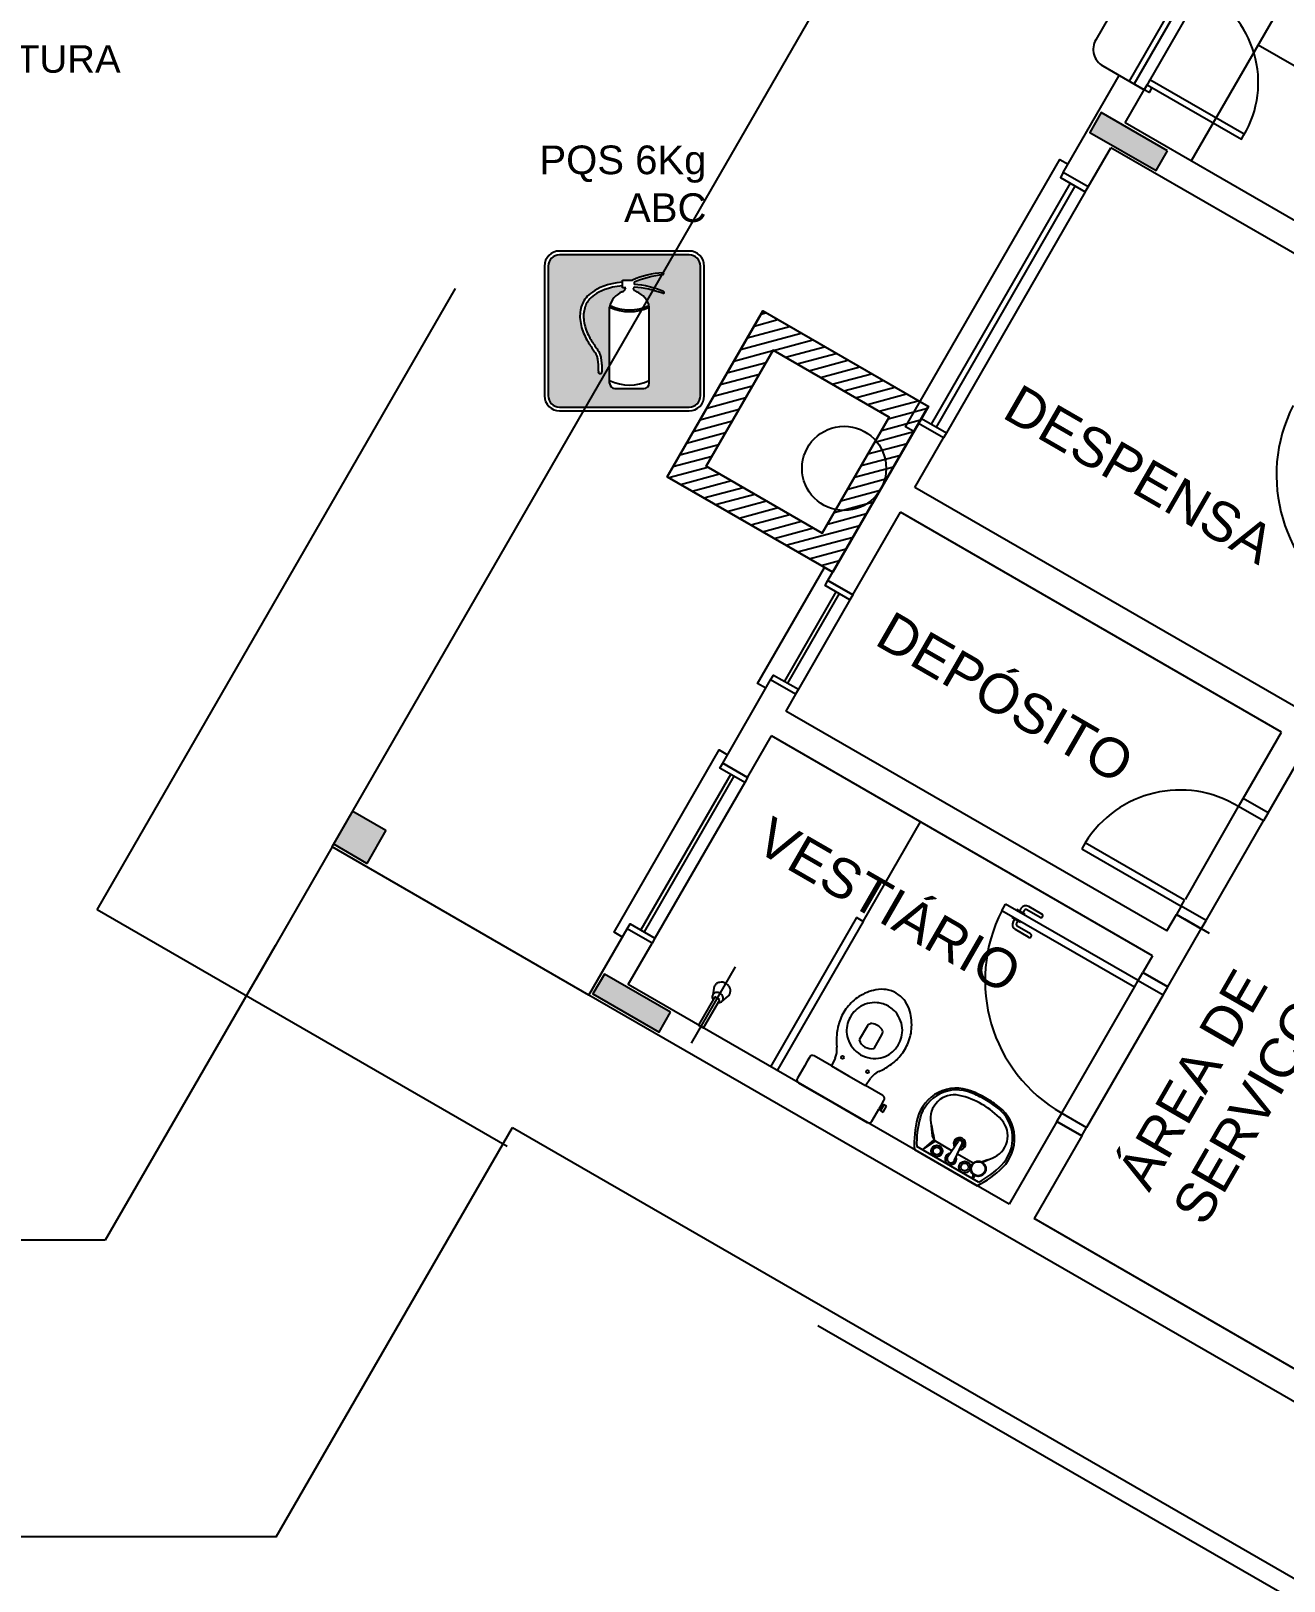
# Model space of a CAD drawing. Header units: centimetres. Extents: x 6807 to 16527, y -130 to 6110.
# Drawn here: x 12563 to 13218, y 1587 to 2398 of the extents above; entities that cross this region are included whole.
import ezdxf

# ---------------------------------------------------------------- set-up
doc = ezdxf.new("R2010")
doc.units = ezdxf.units.CM
doc.header["$LTSCALE"] = 10
doc.linetypes.add('TRACEJADO_G', pattern=[0.375, 0.25, -0.125])
for name, color, linetype in [('A-COTAS', 1, 'Continuous'), ('A-PARED', 3, 'Continuous'), ('A-PAREDE', 5, 'Continuous'), ('A-PISOS-CTEL', 2, 'TRACEJADO_G'), ('A-PISOS-NIVEL', 1, 'Continuous'), ('A-SOLEIRA', 1, 'Continuous'), ('AQ-ALV', 251, 'Continuous'), ('ARQ-ALV-CORTE', 5, 'Continuous'), ('ARQ-BNC-VISTA', 1, 'Continuous'), ('ARQ-ESQ-VISTA1', 2, 'Continuous'), ('ARQ-TXT-1_050', 2, 'Continuous'), ('ARQ-TXT-1_075', 2, 'Continuous'), ('INCENDIO', 5, 'FENCELINE2'), ('TIPO_t20INC', 1, 'Continuous')]:
    doc.layers.add(name, color=color, linetype=linetype)
doc.styles.add('ESC-50-A20', font='arial.ttf', dxfattribs={"height": 0.1})
doc.styles.add('T20', font='arial.ttf', dxfattribs={"height": 0.2})
doc.linetypes.add('FENCELINE2', pattern='A,6.35,-2.54,[132,ltypeshp.shx,S=2.54,R=0,X=-2.54,Y=0],-2.54,25.4', length=36.83)

# ---------------------------------------------------------------- blocks, each defined once
blk = doc.blocks.new('A$C546B36FD')
h = blk.add_hatch()
h.set_pattern_fill('_USER', color=250, scale=5, angle=45, style=0, pattern_type=0)
h.set_pattern_definition([(135, (35.575, -31.72434), (0.03535534, 0.03535534), [])])
h.paths.add_polyline_path([(0, 1), (0, 0), (1, 0), (1, 1)])
h.paths.add_polyline_path([(0.15, 0.85), (0.15, 0.15), (0.85, 0.15), (0.85, 0.85)], flags=16)
at = {"color": 2, "linetype": 'Continuous'}
for points in [[(0, 0), (1, 0), (1, 1), (0, 1)], [(0.15, 0.15), (0.85, 0.15), (0.85, 0.85), (0.15, 0.85)]]:
    blk.add_lwpolyline(points, close=True, dxfattribs=at)
blk = doc.blocks.new('A$C4FD14C5E')
at = {"layer": 'AQ-ALV'}
h = blk.add_hatch(color=10, dxfattribs=at)
h.paths.add_polyline_path([(0.014, 0.5313, -0.414214), (0.0559, 0.5732), (0.5313, 0.5732, -0.414214), (0.5732, 0.5313), (0.5732, 0.0559, -0.414214), (0.5313, 0.014), (0.0559, 0.014, -0.414214), (0.014, 0.0559)])
h.paths.add_polyline_path([(0.435, 0.432, 0.066102), (0.3296, 0.4548), (0.3296, 0.4514), (0.3261, 0.4514, 0.255211), (0.3386, 0.437, -0.26601), (0.3853, 0.3809), (0.3853, 0.1024, -0.414214), (0.3654, 0.0825), (0.2593, 0.0825, -0.414214), (0.2394, 0.1024), (0.2394, 0.3809, -0.26601), (0.2862, 0.437, 0.255211), (0.2987, 0.4514), (0.287, 0.4514), (0.287, 0.4592), (0.2678, 0.457), (0.2507, 0.4538), (0.2356, 0.45), (0.2223, 0.4457), (0.2107, 0.4409), (0.2005, 0.4359), (0.1918, 0.4308), (0.1842, 0.4258), (0.1776, 0.4209), (0.1719, 0.4162), (0.1671, 0.4116), (0.163, 0.407), (0.1595, 0.4024), (0.1566, 0.3979), (0.154, 0.3932), (0.1518, 0.3884), (0.1498, 0.3834), (0.1481, 0.3782), (0.1467, 0.3728), (0.1455, 0.3673), (0.1446, 0.3616), (0.144, 0.3557), (0.1438, 0.3496), (0.1439, 0.3433), (0.1444, 0.3368), (0.1452, 0.3302), (0.1463, 0.3235), (0.1478, 0.3168), (0.1495, 0.3101), (0.1515, 0.3035), (0.1537, 0.297), (0.1562, 0.2906), (0.1588, 0.2845), (0.1616, 0.2786), (0.1645, 0.2729), (0.1674, 0.2675), (0.1705, 0.2623), (0.1735, 0.2572), (0.1766, 0.2525), (0.1796, 0.2479), (0.1825, 0.2436), (0.1854, 0.2394), (0.1881, 0.2355), (0.1907, 0.2317), (0.1932, 0.228), (0.1954, 0.2245), (0.1975, 0.2211), (0.1994, 0.2178), (0.2011, 0.2146), (0.2026, 0.2114), (0.2039, 0.2081), (0.205, 0.2047), (0.206, 0.2012), (0.2069, 0.1974), (0.2077, 0.1933), (0.2084, 0.1889), (0.209, 0.1841), (0.2096, 0.179), (0.2101, 0.1735), (0.2105, 0.1678), (0.2109, 0.1619), (0.2111, 0.1558), (0.2113, 0.1497), (0.2113, 0.1434, -1), (0.1981, 0.1433), (0.198, 0.1494), (0.1979, 0.1554), (0.1976, 0.1612), (0.1973, 0.1669), (0.1969, 0.1724), (0.1964, 0.1776), (0.1958, 0.1825), (0.1952, 0.187), (0.1946, 0.1911), (0.1939, 0.1947), (0.1932, 0.1979), (0.1923, 0.2008), (0.1914, 0.2035), (0.1904, 0.2062), (0.1892, 0.2088), (0.1878, 0.2115), (0.1861, 0.2143), (0.1842, 0.2174), (0.1821, 0.2207), (0.1797, 0.2242), (0.1772, 0.2279), (0.1744, 0.2319), (0.1716, 0.2361), (0.1686, 0.2405), (0.1655, 0.2452), (0.1623, 0.2502), (0.1591, 0.2555), (0.1559, 0.261), (0.1527, 0.2667), (0.1497, 0.2728), (0.1467, 0.2791), (0.1439, 0.2856), (0.1413, 0.2924), (0.1389, 0.2994), (0.1368, 0.3065), (0.1349, 0.3137), (0.1333, 0.321), (0.1321, 0.3282), (0.1312, 0.3355), (0.1306, 0.3427), (0.1305, 0.3497), (0.1308, 0.3566), (0.1314, 0.3632), (0.1324, 0.3697), (0.1338, 0.376), (0.1354, 0.3821), (0.1374, 0.3879), (0.1396, 0.3936), (0.1422, 0.3991), (0.1451, 0.4046), (0.1487, 0.4101), (0.1528, 0.4155), (0.1576, 0.4208), (0.1631, 0.4261), (0.1694, 0.4313), (0.1765, 0.4366), (0.1848, 0.4421), (0.1943, 0.4476), (0.2052, 0.453), (0.2177, 0.4581), (0.2319, 0.4628), (0.2479, 0.4668), (0.2658, 0.4701), (0.2869, 0.4725), (0.287, 0.4726), (0.287, 0.4805), (0.3231, 0.4805, -0.086495), (0.4349, 0.5071, -1), (0.4353, 0.5005, 0.06701), (0.3296, 0.4729), (0.3296, 0.4644, -0.083547), (0.4376, 0.4381, -1)], flags=16)
at = {"color": 1}
for p, q in [((0.5313, 0.5872), (0.0559, 0.5872)), ((0.5313, 0.5732), (0.0559, 0.5732)), ((0, 0.5313), (0, 0.0559)), ((0.014, 0.5313), (0.014, 0.0559)), ((0.5732, 0.0559), (0.5732, 0.5313)), ((0.5872, 0.0559), (0.5872, 0.5313)), ((0.2177, 0.4581), (0.2052, 0.453)), ((0.2319, 0.4628), (0.2177, 0.4581)), ((0.2479, 0.4668), (0.2319, 0.4628)), ((0.2658, 0.4701), (0.2479, 0.4668)), ((0.2678, 0.457), (0.2507, 0.4538)), ((0.287, 0.4726), (0.2658, 0.4701)), ((0.287, 0.4592), (0.2678, 0.457)), ((0.287, 0.4805), (0.3231, 0.4805)), ((0.287, 0.4514), (0.287, 0.4805)), ((0.3296, 0.4729), (0.3296, 0.4644)), ((0.1422, 0.3991), (0.1396, 0.3936)), ((0.1451, 0.4046), (0.1422, 0.3991)), ((0.1487, 0.4101), (0.1451, 0.4046)), ((0.1528, 0.4155), (0.1487, 0.4101)), ((0.1576, 0.4208), (0.1528, 0.4155)), ((0.1595, 0.4024), (0.1566, 0.3979)), ((0.1631, 0.4261), (0.1576, 0.4208)), ((0.163, 0.407), (0.1595, 0.4024)), ((0.1671, 0.4116), (0.163, 0.407)), ((0.1694, 0.4313), (0.1631, 0.4261)), ((0.1719, 0.4162), (0.1671, 0.4116)), ((0.1765, 0.4366), (0.1694, 0.4313)), ((0.1776, 0.4209), (0.1719, 0.4162)), ((0.1848, 0.4421), (0.1765, 0.4366)), ((0.1842, 0.4258), (0.1776, 0.4209)), ((0.1918, 0.4308), (0.1842, 0.4258)), ((0.1943, 0.4476), (0.1848, 0.4421)), ((0.2005, 0.4359), (0.1918, 0.4308)), ((0.2052, 0.453), (0.1943, 0.4476)), ((0.2107, 0.4409), (0.2005, 0.4359)), ((0.2223, 0.4457), (0.2107, 0.4409)), ((0.2356, 0.45), (0.2223, 0.4457)), ((0.2507, 0.4538), (0.2356, 0.45)), ((0.2987, 0.4514), (0.287, 0.4514)), ((0.3296, 0.4514), (0.3261, 0.4514)), ((0.3296, 0.4548), (0.3296, 0.4514)), ((0.1308, 0.3566), (0.1305, 0.3497)), ((0.1305, 0.3497), (0.1306, 0.3427)), ((0.1306, 0.3427), (0.1312, 0.3355)), ((0.1314, 0.3632), (0.1308, 0.3566)), ((0.1324, 0.3697), (0.1314, 0.3632)), ((0.1338, 0.376), (0.1324, 0.3697)), ((0.1354, 0.3821), (0.1338, 0.376)), ((0.1374, 0.3879), (0.1354, 0.3821)), ((0.1396, 0.3936), (0.1374, 0.3879)), ((0.144, 0.3557), (0.1438, 0.3496)), ((0.1438, 0.3496), (0.1439, 0.3433)), ((0.1439, 0.3433), (0.1444, 0.3368)), ((0.1446, 0.3616), (0.144, 0.3557)), ((0.1455, 0.3673), (0.1446, 0.3616)), ((0.1467, 0.3728), (0.1455, 0.3673)), ((0.1481, 0.3782), (0.1467, 0.3728)), ((0.1498, 0.3834), (0.1481, 0.3782)), ((0.1518, 0.3884), (0.1498, 0.3834)), ((0.154, 0.3932), (0.1518, 0.3884)), ((0.1566, 0.3979), (0.154, 0.3932)), ((0.2394, 0.1024), (0.2394, 0.3809)), ((0.3853, 0.1024), (0.3853, 0.3809)), ((0.1312, 0.3355), (0.1321, 0.3282)), ((0.1321, 0.3282), (0.1333, 0.321)), ((0.1333, 0.321), (0.1349, 0.3137)), ((0.1349, 0.3137), (0.1368, 0.3065)), ((0.1368, 0.3065), (0.1389, 0.2994)), ((0.1389, 0.2994), (0.1413, 0.2924)), ((0.1413, 0.2924), (0.1439, 0.2856)), ((0.1439, 0.2856), (0.1467, 0.2791)), ((0.1444, 0.3368), (0.1452, 0.3302)), ((0.1452, 0.3302), (0.1463, 0.3235)), ((0.1463, 0.3235), (0.1478, 0.3168)), ((0.1478, 0.3168), (0.1495, 0.3101)), ((0.1495, 0.3101), (0.1515, 0.3035)), ((0.1515, 0.3035), (0.1537, 0.297)), ((0.1537, 0.297), (0.1562, 0.2906)), ((0.1562, 0.2906), (0.1588, 0.2845)), ((0.1467, 0.2791), (0.1497, 0.2728)), ((0.1497, 0.2728), (0.1527, 0.2667)), ((0.1527, 0.2667), (0.1559, 0.261)), ((0.1559, 0.261), (0.1591, 0.2555)), ((0.1588, 0.2845), (0.1616, 0.2786)), ((0.1591, 0.2555), (0.1623, 0.2502)), ((0.1616, 0.2786), (0.1645, 0.2729)), ((0.1623, 0.2502), (0.1655, 0.2452)), ((0.1645, 0.2729), (0.1674, 0.2675)), ((0.1655, 0.2452), (0.1686, 0.2405)), ((0.1674, 0.2675), (0.1705, 0.2623)), ((0.1686, 0.2405), (0.1716, 0.2361)), ((0.1705, 0.2623), (0.1735, 0.2572)), ((0.1716, 0.2361), (0.1744, 0.2319)), ((0.1735, 0.2572), (0.1766, 0.2525)), ((0.1744, 0.2319), (0.1772, 0.2279)), ((0.1766, 0.2525), (0.1796, 0.2479)), ((0.1772, 0.2279), (0.1797, 0.2242)), ((0.1796, 0.2479), (0.1825, 0.2436)), ((0.1825, 0.2436), (0.1854, 0.2394)), ((0.1854, 0.2394), (0.1881, 0.2355)), ((0.1881, 0.2355), (0.1907, 0.2317)), ((0.1907, 0.2317), (0.1932, 0.228)), ((0.1932, 0.228), (0.1954, 0.2245)), ((0.1797, 0.2242), (0.1821, 0.2207)), ((0.1821, 0.2207), (0.1842, 0.2174)), ((0.1842, 0.2174), (0.1861, 0.2143)), ((0.1861, 0.2143), (0.1878, 0.2115)), ((0.1878, 0.2115), (0.1892, 0.2088)), ((0.1892, 0.2088), (0.1904, 0.2062)), ((0.1904, 0.2062), (0.1914, 0.2035)), ((0.1914, 0.2035), (0.1923, 0.2008)), ((0.1923, 0.2008), (0.1932, 0.1979)), ((0.1932, 0.1979), (0.1939, 0.1947)), ((0.1939, 0.1947), (0.1946, 0.1911)), ((0.1946, 0.1911), (0.1952, 0.187)), ((0.1952, 0.187), (0.1958, 0.1825)), ((0.1954, 0.2245), (0.1975, 0.2211)), ((0.1958, 0.1825), (0.1964, 0.1776)), ((0.1964, 0.1776), (0.1969, 0.1724)), ((0.1969, 0.1724), (0.1973, 0.1669)), ((0.1975, 0.2211), (0.1994, 0.2178)), ((0.1994, 0.2178), (0.2011, 0.2146)), ((0.2011, 0.2146), (0.2026, 0.2114)), ((0.2026, 0.2114), (0.2039, 0.2081)), ((0.2039, 0.2081), (0.205, 0.2047)), ((0.205, 0.2047), (0.206, 0.2012)), ((0.206, 0.2012), (0.2069, 0.1974)), ((0.2069, 0.1974), (0.2077, 0.1933)), ((0.2077, 0.1933), (0.2084, 0.1889)), ((0.2084, 0.1889), (0.209, 0.1841)), ((0.209, 0.1841), (0.2096, 0.179)), ((0.2096, 0.179), (0.2101, 0.1735)), ((0.2101, 0.1735), (0.2105, 0.1678)), ((0.1973, 0.1669), (0.1976, 0.1612)), ((0.1976, 0.1612), (0.1979, 0.1554)), ((0.1979, 0.1554), (0.198, 0.1494)), ((0.198, 0.1494), (0.1981, 0.1433)), ((0.2105, 0.1678), (0.2109, 0.1619)), ((0.2109, 0.1619), (0.2111, 0.1558)), ((0.2111, 0.1558), (0.2113, 0.1497)), ((0.2113, 0.1497), (0.2113, 0.1434)), ((0.2593, 0.0825), (0.3654, 0.0825)), ((0.0559, 0.014), (0.5313, 0.014)), ((0.0559, 0), (0.5313, 0))]:
    blk.add_line(p, q, dxfattribs=at)
at = {"color": 1, "linetype": 'Continuous'}
blk.add_line((0.2869, 0.4725), (0.287, 0.4726), dxfattribs=at)
at = {"color": 1}
for centre, radius, start, end in [((0.0559, 0.5313), 0.0559, 90, 180), ((0.0559, 0.5313), 0.0419, 90, 180), ((0.5313, 0.5313), 0.0559, 0, 90), ((0.5313, 0.5313), 0.0419, 0, 90), ((0.4553, 0.1729), 0.3348, 93.4798, 113.2537), ((0.4849, 0.0941), 0.4094, 96.9533, 112.2879), ((0.3055, 0.1304), 0.3348, 66.7612, 85.8644), ((0.4351, 0.5038), 0.00332, 273.4798, 93.4798), ((0.3118, 0.3681), 0.0735, 110.4418, 170.0269), ((0.2792, 0.4557), 0.0199, 290.4418, 347.7095), ((0.3455, 0.4557), 0.0199, 192.2905, 249.5582), ((0.2965, 0.0467), 0.4094, 70.2347, 85.362), ((0.3129, 0.3681), 0.0735, 9.9731, 69.5582), ((0.4363, 0.4351), 0.00332, 246.7612, 66.7612), ((0.3124, 0.5353), 0.1708, 244.7247, 295.2753), ((0.3124, 0.5353), 0.1642, 244.2048, 295.7952), ((0.2047, 0.1434), 0.00663, 180.503, 0.503), ((0.3124, 0.2659), 0.1708, 244.7247, 295.2753), ((0.2593, 0.1024), 0.0199, 180, 270), ((0.3654, 0.1024), 0.0199, 270, 0), ((0.0559, 0.0559), 0.0559, 180, 270), ((0.0559, 0.0559), 0.0419, 180, 270), ((0.5313, 0.0559), 0.0559, 270, 0), ((0.5313, 0.0559), 0.0419, 270, 360)]:
    blk.add_arc(centre, radius, start, end, dxfattribs=at)

msp = doc.modelspace()

# ---------------------------------------------------------------- hatches: boundary and pattern name
at = {"layer": 'A-COTAS'}
h = msp.add_hatch(color=253, dxfattribs=at)
h.set_gradient(color1=(173, 173, 173), color2=(173, 173, 173))
h.paths.add_polyline_path([(13677.15, 3235.85), (13642.5, 3255.84), (13636.51, 3245.44), (13671.16, 3225.46)])
h.paths.add_polyline_path([(14051.39, 3020.06), (14016.74, 3040.05), (14010.75, 3029.65), (14045.4, 3009.67)])
h.paths.add_polyline_path([(13380.12, 2776.94), (13400.11, 2811.59), (13389.71, 2817.59), (13369.72, 2782.94)])
h.paths.add_polyline_path([(13778.58, 2547.1), (13798.57, 2581.75), (13788.17, 2587.75), (13768.19, 2553.1)])
h.paths.add_polyline_path([(13531.75, 2119.19), (13497.1, 2139.17), (13491.11, 2128.78), (13525.76, 2108.79)])
h.paths.add_polyline_path([(13157.54, 2335.04), (13122.89, 2355.02), (13116.9, 2344.63), (13151.55, 2324.64)])
h.paths.add_polyline_path([(13271.93, 1668.75), (13237.28, 1688.74), (13231.29, 1678.34), (13265.94, 1658.36)])
h.paths.add_polyline_path([(12897.72, 1884.6), (12863.07, 1904.59), (12857.08, 1894.19), (12891.73, 1874.21)])
h = msp.add_hatch(color=251, dxfattribs=at)
h.set_gradient(color1=(173, 173, 173), color2=(173, 173, 173))
h.paths.add_polyline_path([(12748.87, 1979.76), (12738.87, 1962.44), (12721.54, 1972.44), (12731.54, 1989.76)])

# ---------------------------------------------------------------- linework, layer by layer
at = {"color": 2, "linetype": 'Continuous'}
for points in [[(12895.89, 2164.61), (12945.85, 2251.24), (13032.48, 2201.27), (12982.51, 2114.65)], [(12916.38, 2170.11), (12951.35, 2230.75), (13011.99, 2195.77), (12977.01, 2135.14)]]:
    msp.add_lwpolyline(points, close=True, dxfattribs=at)
msp.add_circle((12988.44, 2168.95), 22)
at = {"layer": 'A-PARED', "color": 251}
msp.add_lwpolyline([(12748.87, 1979.76), (12738.87, 1962.44), (12721.54, 1972.44), (12731.54, 1989.76)], close=True, dxfattribs=at)
at = {"layer": 'A-PAREDE', "color": 251}
for p, q in [((13356.23, 2222.17), (13135.34, 2349.58)), ((13116.04, 2316.12), (13127.84, 2336.58)), ((13327.07, 2221.66), (13127.84, 2336.58)), ((13116.04, 2316.12), (13103.05, 2323.62)), ((12980.01, 2110.32), (13027.41, 2192.49)), ((13040.4, 2185), (13027.41, 2192.49)), ((13025.41, 2159.01), (13040.4, 2185)), ((13224.65, 2044.09), (13025.41, 2159.01)), ((12993.01, 2102.82), (13017.92, 2146.02)), ((13217.15, 2031.09), (13017.92, 2146.02)), ((12993.01, 2102.82), (12980.01, 2110.32)), ((13210.16, 1988.95), (13265.12, 2084.24)), ((12924.98, 2014.91), (12950.03, 2058.35)), ((12963.03, 2050.85), (12950.03, 2058.35)), ((12963.03, 2050.85), (12957.96, 2042.07)), ((13157.19, 1927.15), (12957.96, 2042.07)), ((12937.97, 2007.42), (12950.47, 2029.07)), ((13149.7, 1914.15), (12950.47, 2029.07)), ((13197.16, 1996.45), (13217.15, 2031.09)), ((12937.97, 2007.42), (12924.98, 2014.91)), ((13210.16, 1988.95), (13197.16, 1996.45)), ((13210.16, 1988.95), (13197.16, 1996.45)), ((13210.16, 1988.95), (13197.16, 1996.45)), ((13175.18, 1928.31), (13162.19, 1935.81)), ((13179.51, 1925.82), (13166.52, 1933.31)), ((12855.03, 1893.64), (12875.02, 1928.29)), ((13157.69, 1898), (13175.18, 1928.31)), ((13266.49, 1656.31), (12855.03, 1893.64)), ((13260.99, 1676.79), (13087.74, 1776.73))]:
    msp.add_line(p, q, dxfattribs=at)
msp.add_lwpolyline([(12897.72, 1884.6), (12863.07, 1904.59), (12857.08, 1894.19), (12891.73, 1874.21)], close=True, dxfattribs=at)
at = {"layer": 'A-PISOS-CTEL', "color": 251, "linetype": 'TRACEJADO_G', "ltscale": 150}
msp.add_lwpolyline([(12597.83, 1938.1), (13474.73, 3458.32), (14176.37, 3053.6), (13299.48, 1533.38)], close=True, dxfattribs=at)
at = {"layer": 'A-PISOS-NIVEL', "color": 251}
for p, q in [((12720.76, 1971.09), (13034.3, 2514.64)), ((12720.76, 1971.09), (12680.79, 1901.79)), ((12855.03, 1893.64), (12720.76, 1971.09)), ((12690.93, 1919.36), (12602.05, 1765.42)), ((12691.51, 1610.42), (12815.03, 1824.36)), ((12815.03, 1824.36), (13661.53, 1336.08)), ((12602.05, 1765.42), (12314.51, 1765.42)), ((12691.51, 1610.42), (12314.51, 1610.42))]:
    msp.add_line(p, q, dxfattribs=at)
at = {"layer": 'A-SOLEIRA', "color": 251}
for p, q in [((13194.45, 1992.25), (13166.69, 1943.61)), ((12998.45, 1932.13), (13028.43, 1984.11)), ((13177.68, 1932.65), (13207.66, 1984.62))]:
    msp.add_line(p, q, dxfattribs=at)
msp.add_arc((13164.05, 1942.53), 58.28, 58.30198, 148.30198, dxfattribs=at)
at = {"layer": 'ARQ-ALV-CORTE', "color": 251}
for p, q in [((13167.45, 2423.41), (13137.47, 2371.44)), ((13170.04, 2421.91), (13140.06, 2369.94)), ((13175.31, 2418.88), (13145.33, 2366.9)), ((13382.54, 2287.8), (13204.96, 2390.23)), ((13103.05, 2323.62), (13132.34, 2374.4)), ((13145.33, 2366.9), (13132.34, 2374.4)), ((13145.33, 2366.9), (13132.34, 2374.4)), ((13135.34, 2349.58), (13145.33, 2366.9))]:
    msp.add_line(p, q, dxfattribs=at)
msp.add_lwpolyline([(13175.31, 2418.88), (13153.65, 2431.37, 0.414214), (13140, 2427.7), (13120.01, 2393.05, 0.414214), (13123.68, 2379.39), (13145.33, 2366.9)], format="xyb", dxfattribs=at)
for points in [[(13146.83, 2369.5), (13149.43, 2368), (13147.93, 2365.4), (13145.33, 2366.9), (13146.83, 2369.5)], [(13146.83, 2369.5), (13196.2, 2341.02), (13197.7, 2343.62), (13148.33, 2372.1), (13146.83, 2369.5)]]:
    msp.add_lwpolyline(points, dxfattribs=at)
msp.add_lwpolyline([(13157.54, 2335.04), (13122.89, 2355.02), (13116.9, 2344.63), (13151.55, 2324.64)], close=True, dxfattribs=at)
msp.add_arc((13151.19, 2370.74), 53.84, 329.22468, 63.39068, dxfattribs=at)
at = {"layer": 'ARQ-BNC-VISTA', "color": 251}
msp.add_line((13169.99, 2329.59), (13241.44, 2453.46), dxfattribs=at)
at = {"layer": 'ARQ-ESQ-VISTA1', "color": 251}
for p, q in [((13034.11, 2192.09), (13106.75, 2318.02)), ((13036.7, 2190.59), (13109.34, 2316.52)), ((13114.54, 2313.53), (13041.9, 2187.59)), ((12984.15, 2104.47), (12957.19, 2057.73)), ((12985.88, 2103.47), (12958.92, 2056.73)), ((12991.51, 2100.23), (12964.53, 2053.45)), ((12929.12, 2009.06), (12882.17, 1927.67)), ((12930.85, 2008.07), (12883.9, 1926.67)), ((12936.48, 2004.82), (12889.51, 1923.4)), ((13070.91, 1937.67), (13072.9, 1941.13)), ((13140.2, 1897.7), (13070.91, 1937.67)), ((13142.2, 1901.16), (13072.9, 1941.13)), ((13078.82, 1938.3), (13078.57, 1937.87)), ((13083.15, 1935.8), (13078.82, 1938.3)), ((13080.87, 1938.85), (13080.12, 1937.55)), ((13082.6, 1937.85), (13081.85, 1936.55)), ((13090.89, 1934.22), (13083.96, 1938.22)), ((13091.89, 1935.95), (13084.96, 1939.95)), ((12994.98, 1934.13), (12950.01, 1856.17)), ((12998.45, 1932.13), (12953.48, 1854.17)), ((12998.45, 1932.13), (12994.98, 1934.13)), ((13076.32, 1933.97), (13076.57, 1934.4)), ((13080.65, 1931.47), (13076.32, 1933.97)), ((13076.87, 1931.92), (13077.62, 1933.22)), ((13078.6, 1930.92), (13079.35, 1932.22)), ((13085.9, 1925.56), (13078.97, 1929.55)), ((13080.65, 1931.47), (13080.9, 1931.9)), ((13083.15, 1935.8), (13082.9, 1935.37)), ((13157.19, 1927.15), (13162.19, 1935.81)), ((12888.01, 1920.8), (12875.02, 1928.29)), ((12875.52, 1899.14), (12888.01, 1920.8)), ((13084.9, 1923.83), (13077.97, 1927.82)), ((13149.7, 1914.15), (13144.7, 1905.49)), ((12908.63, 1868.49), (12931.62, 1908.34)), ((13142.2, 1901.16), (13144.7, 1905.49)), ((13157.69, 1898), (13144.7, 1905.49)), ((13144.7, 1905.49), (13157.69, 1898)), ((13074.75, 1784.22), (12875.52, 1899.14)), ((12920.29, 1897.21), (12919.78, 1893.81)), ((13102.23, 1831.86), (13140.2, 1897.7)), ((13140.2, 1897.7), (13142.2, 1901.16)), ((13142.2, 1901.16), (13155.2, 1893.67)), ((13155.2, 1893.67), (13157.69, 1898)), ((12920.83, 1892.63), (12912.33, 1877.91)), ((12914.93, 1876.41), (12923.42, 1891.13)), ((12923.42, 1891.13), (12920.83, 1892.63)), ((12924.52, 1890.27), (12927.75, 1893.04)), ((13155.2, 1893.67), (13115.22, 1824.37)), ((12912.33, 1877.91), (12914.93, 1876.41)), ((13000.63, 1877.54), (12996.38, 1870.18)), ((13004.09, 1865.73), (13008.34, 1873.09)), ((12967.65, 1856.5), (12964.01, 1850.18)), ((12969.15, 1859.1), (12967.65, 1856.5)), ((12970.28, 1861.05), (12969.15, 1859.1)), ((12981.81, 1856.59), (12972.79, 1861.79)), ((12983.81, 1860.69), (12981.81, 1856.59)), ((12964.66, 1847.72), (12982.6, 1837.38)), ((12999.62, 1846.32), (13002.17, 1850.1)), ((13008.65, 1841.11), (12999.62, 1846.32)), ((12982.6, 1837.38), (13000.53, 1827.03)), ((13002.99, 1827.69), (13006.63, 1834.02)), ((13006.63, 1834.02), (13007.63, 1833.44)), ((13007.63, 1833.44), (13007.48, 1833.18)), ((13007.48, 1833.18), (13008.87, 1832.38)), ((13008.13, 1836.61), (13009.26, 1838.56)), ((13009.13, 1836.04), (13008.13, 1836.61)), ((13008.87, 1832.38), (13009.77, 1833.94)), ((13009.28, 1836.3), (13009.13, 1836.04)), ((13010.67, 1835.5), (13009.28, 1836.3)), ((13009.77, 1833.94), (13010.67, 1835.5)), ((13099.73, 1827.53), (13102.23, 1831.86)), ((13102.23, 1831.86), (13115.22, 1824.37)), ((13099.73, 1827.53), (13074.75, 1784.22)), ((13112.72, 1820.04), (13099.73, 1827.53)), ((13099.73, 1827.53), (13112.72, 1820.04)), ((13112.72, 1820.04), (13115.22, 1824.37)), ((13029.34, 1812.72), (13035.53, 1818)), ((13029.43, 1812.67), (13036.14, 1817.16)), ((13044.77, 1812.18), (13036.14, 1817.16)), ((13042.69, 1809.19), (13048.13, 1817.02)), ((13046.1, 1807.22), (13050.16, 1815.85)), ((13112.72, 1820.04), (13087.74, 1776.73)), ((13025.21, 1812.8), (13057.95, 1793.91)), ((13058.76, 1795.75), (13026.39, 1814.42)), ((13055.89, 1805.76), (13047.65, 1810.52)), ((13055.4, 1797.69), (13056.4, 1799.43)), ((13055.74, 1797.49), (13056.75, 1799.23)), ((13055.78, 1798.35), (13055.88, 1799.83)), ((13056.07, 1798.86), (13056.2, 1799.57))]:
    msp.add_line(p, q, dxfattribs=at)
at = {"layer": 'ARQ-ESQ-VISTA1', "color": 251, "linetype": 'Continuous'}
for p, q in [((13194.67, 1992.11), (13197.16, 1996.45)), ((13210.16, 1988.95), (13197.16, 1996.45)), ((13207.66, 1984.62), (13194.67, 1992.11)), ((13210.16, 1988.95), (13207.66, 1984.62)), ((13114.46, 1973.15), (13112.71, 1970.12)), ((13112.71, 1970.12), (13164.69, 1940.14)), ((13166.44, 1943.17), (13114.46, 1973.15)), ((13164.69, 1940.14), (13162.19, 1935.81)), ((13164.69, 1940.14), (13166.44, 1943.17)), ((13177.68, 1932.65), (13164.69, 1940.14)), ((13162.19, 1935.81), (13175.18, 1928.31)), ((13175.18, 1928.31), (13177.68, 1932.65))]:
    msp.add_line(p, q, dxfattribs=at)
at = {"layer": 'ARQ-ESQ-VISTA1', "color": 251}
for points in [[(13024.91, 2188.16), (13020.58, 2190.66), (13101.21, 2330.45), (13105.55, 2327.95)], [(12947.53, 2054.01), (12943.2, 2056.51), (12978.18, 2117.15), (12982.51, 2114.65)], [(12872.52, 1923.96), (12868.19, 1926.46), (12923.15, 2021.74), (12927.48, 2019.25)], [(12981.81, 1856.59), (12990.72, 1851.45), (12999.62, 1846.32)], [(13008.13, 1836.61), (13006.63, 1834.02)], [(13007.63, 1833.44), (13009.13, 1836.04)]]:
    msp.add_lwpolyline(points, dxfattribs=at)
for points in [[(13114.54, 2313.53), (13116.04, 2316.12), (13103.05, 2323.62), (13101.55, 2321.02)], [(13041.9, 2187.59), (13040.4, 2185), (13027.41, 2192.49), (13028.91, 2195.09)], [(12993.01, 2102.82), (12991.51, 2100.23), (12978.51, 2107.72), (12980.01, 2110.32)], [(12964.53, 2053.45), (12963.03, 2050.85), (12950.03, 2058.35), (12951.53, 2060.94)], [(12937.97, 2007.42), (12936.48, 2004.82), (12923.48, 2012.32), (12924.98, 2014.91)], [(12889.51, 1923.4), (12888.01, 1920.8), (12875.02, 1928.29), (12876.51, 1930.89)]]:
    msp.add_lwpolyline(points, close=True, dxfattribs=at)
for centre, radius in [((12987.59, 1861.05), 0.75), ((13000.59, 1853.55), 0.75), ((13036.92, 1812.1), 3), ((13036.92, 1812.1), 2), ((13051.48, 1803.7), 3), ((13051.48, 1803.7), 2), ((13058.57, 1802.79), 4), ((13058.57, 1802.79), 3.7)]:
    msp.add_circle(centre, radius, dxfattribs=at)
for centre, radius, start, end in [((13294.51, 2165.41), 80, 152.88878, 240.09446), ((13142.12, 1901.21), 80, 152.88878, 240.09446), ((13083.46, 1937.35), 3, 60.0228, 150.0228), ((13083.46, 1937.35), 1, 60.0228, 150.0228), ((13079.47, 1930.42), 3, 150.0228, 240.0228), ((13079.47, 1930.42), 1, 150.0228, 240.0228), ((13091.39, 1935.09), 1, 240.0228, 60.0228), ((13085.4, 1924.69), 1, 240.0228, 60.0228), ((12923.82, 1896.68), 3.57, 150.0228, 171.43296), ((12923.82, 1896.68), 3.57, 125.03774, 150.0228), ((12924.1, 1896.27), 4.07, 101.65634, 125.03774), ((12924.19, 1895.84), 4.5, 80.23599, 101.65634), ((12924.1, 1895.3), 5.05, 60.0228, 80.23599), ((12924.1, 1895.3), 5.05, 39.8096, 60.0228), ((12924.52, 1895.65), 4.5, 18.38926, 39.8096), ((12924.93, 1895.79), 4.07, 355.00786, 18.38926), ((13009.57, 1872.25), 24.5, 100.60381, 123.05989), ((13008.08, 1881.46), 15.18, 60.19927, 101.45991), ((12922.08, 1892.74), 2.58, 176.45276, 200.21723), ((12921.59, 1892.77), 2.1, 150.0228, 176.45276), ((12922.49, 1892.89), 3.03, 200.21723, 214.24704), ((12921.59, 1892.77), 2.1, 123.59284, 150.0228), ((12921.86, 1892.36), 2.58, 99.82837, 123.59284), ((12921.94, 1891.92), 3.03, 79.06634, 99.82837), ((12921.83, 1891.37), 3.59, 60.0228, 79.06634), ((12922.81, 1892.71), 3.03, 265.79856, 279.82837), ((12922.89, 1892.27), 2.58, 279.82837, 303.59284), ((12921.83, 1891.37), 3.59, 40.97925, 60.0228), ((12923.16, 1891.86), 2.1, 303.59284, 330.0228), ((12922.26, 1891.74), 3.03, 20.21723, 40.97925), ((12923.16, 1891.86), 2.1, 330.0228, 356.45276), ((12922.67, 1891.89), 2.58, 356.45276, 20.21723), ((12925.43, 1895.75), 3.57, 310.57338, 330.0228), ((12925.43, 1895.75), 3.57, 330.0228, 355.00786), ((13009.58, 1871.88), 24.83, 122.60735, 142.07888), ((13004.48, 1874.66), 14.99, 85.19573, 124.03717), ((13004.29, 1874.62), 15.04, 60.71308, 84.49039), ((13008, 1881.51), 15.18, 18.58569, 59.84632), ((13011.64, 1870.69), 27.15, 159.70482, 175.23515), ((13008.26, 1872.65), 23.31, 141.56964, 161.34015), ((13005.15, 1874.49), 15.51, 125.73828, 159.74398), ((13003.98, 1874.81), 15.04, 35.5552, 59.33252), ((13003.91, 1874.99), 14.99, 356.00843, 34.84986), ((12999.28, 1878.19), 24.5, 356.98571, 19.44179), ((13011.29, 1870.01), 26.87, 173.74403, 187.93298), ((13003.96, 1875.03), 14.21, 160.12772, 197.03711), ((13002.79, 1876.17), 2.56, 85.67053, 147.59804), ((13001.98, 1870.98), 7.8, 37.40293, 82.64266), ((13006.07, 1874.28), 2.56, 332.44755, 34.37507), ((13003.43, 1875.48), 15.51, 320.30161, 354.30732), ((12998.95, 1878.01), 24.83, 337.96671, 357.43824), ((12969.56, 1865.55), 15.14, 348.93301, 2.8453), ((13004.58, 1875.29), 14.88, 197.28956, 239.648), ((13002.62, 1872.1), 6.53, 197.0875, 282.9581), ((13004.5, 1874.72), 14.21, 283.00848, 319.91787), ((13000.28, 1877.25), 23.31, 318.70545, 338.47596), ((12971.89, 1860.21), 1.82, 60.59598, 152.54593), ((12963.56, 1868.07), 21.55, 339.97687, 345.42949), ((13004.41, 1875.39), 14.88, 240.3976, 282.75604), ((12996.48, 1878.56), 26.87, 292.11262, 306.30157), ((12996.89, 1879.2), 27.15, 304.81044, 320.34078), ((12965.55, 1849.27), 1.79, 149.61571, 240.36239), ((13018.7, 1836.26), 21.55, 134.6161, 140.06873), ((13013.52, 1840.2), 15.14, 117.20029, 131.11259), ((13007.72, 1839.54), 1.82, 327.49967, 59.44961), ((13047.16, 1823.91), 21.02, 68.14818, 165.13427), ((13047.39, 1824.06), 19.95, 67.90786, 164.74108), ((13045.94, 1829.11), 12.33, 77.6098, 190.58251), ((13039.48, 1799.72), 42.42, 60.0228, 77.6098), ((13032.83, 1788.19), 58.66, 60.0228, 67.90786), ((13032.83, 1788.19), 59.5, 60.0228, 68.14818), ((13032.83, 1788.19), 59.5, 51.89742, 60.0228), ((13039.48, 1799.72), 42.42, 42.4358, 60.0228), ((13032.83, 1788.19), 58.66, 52.13774, 60.0228), ((13056.59, 1818.76), 19.95, 315.30452, 52.13774), ((13056.58, 1818.47), 21.02, 314.91133, 51.89742), ((13001.43, 1828.57), 1.79, 239.68321, 330.42989), ((13076.87, 1816.02), 51.76, 165.13427, 183.57271), ((13076.87, 1816.02), 50.5, 164.74108, 181.81558), ((13702.52, 1892.2), 671.89, 185.58251, 186.18805), ((13694.28, 1950.24), 671.89, 190.58251, 191.35047), ((13061.69, 1820.02), 12.33, 289.46308, 42.4358), ((13035.91, 1819.93), 1.37, 186.18805, 248.29386), ((13036.77, 1818.25), 1.26, 191.35047, 240.0228), ((13048.82, 1815.91), 3.15, 267.97158, 212.79004), ((13048.82, 1815.91), 2.1, 280.94834, 200.31373), ((13049.1, 1816.35), 1.18, 334.83521, 145.21039), ((13044.2, 1807.9), 3, 98.82711, 21.21848), ((13044.23, 1807.91), 2, 140.39797, 339.64762), ((12841.92, 2441.89), 671.89, 288.95688, 289.46308), ((12787.56, 2419.97), 671.89, 293.99239, 294.46308), ((13034.88, 1840.24), 51.76, 296.47289, 314.91133), ((13034.88, 1840.24), 50.5, 298.23002, 315.30452)]:
    msp.add_arc(centre, radius, start, end, dxfattribs=at)

# ---------------------------------------------------------------- block references
at = {"layer": 'AQ-ALV', "xscale": 142.3576296890295, "yscale": 142.3576296890295, "zscale": 142.3576296890295}
msp.add_blockref('A$C4FD14C5E', (12831.72, 2199.01), dxfattribs=at)
at = {"layer": 'INCENDIO', "color": 251, "linetype": 'Continuous', "xscale": 100, "yscale": 100, "zscale": 100, "rotation": 60.02279787891113}
msp.add_blockref('A$C546B36FD', (12982.51, 2114.65), dxfattribs=at)

# ---------------------------------------------------------------- texts
at = {"layer": 'ARQ-TXT-1_050', "color": 251, "char_height": 20.48, "attachment_point": 1, "style": 'ESC-50-A20'}
for s, width, insert, rotation in [('\\pi169.76;DESPENSA    ', 4.4606, (12933.5, 2298.48), 330.02825), ('\\pi1.7442;DEPÓSITO  ', 4.4606, (13012.35, 2095.89), 330.02825), ('\\pi1.7099;VESTIÁRIO    ', 4.4606, (12949.46, 1988.45), 330.02825), ('\\pi1.1607;ÁREA DE SERVIÇO    ', 173.9557, (13129.59, 1799.26), 60.02825)]:
    msp.add_mtext_dynamic_manual_height_columns(s, width=width, gutter_width=1, heights=[0], dxfattribs=dict(at, insert=insert, rotation=rotation))
at = {"layer": 'ARQ-TXT-1_075', "color": 251, "style": 'ESC-50-A20'}
msp.add_text('PROJEÇÃO COBERTURA', height=14.4, dxfattribs=at).set_placement((12367.63, 2375.81))
at = {"layer": 'TIPO_t20INC', "color": 1, "insert": (12916.46, 2337.75), "char_height": 15, "width": 97.4986, "attachment_point": 3, "style": 'T20'}
msp.add_mtext('PQS 6Kg\\PABC', dxfattribs=at)

doc.saveas('drawing.dxf')
